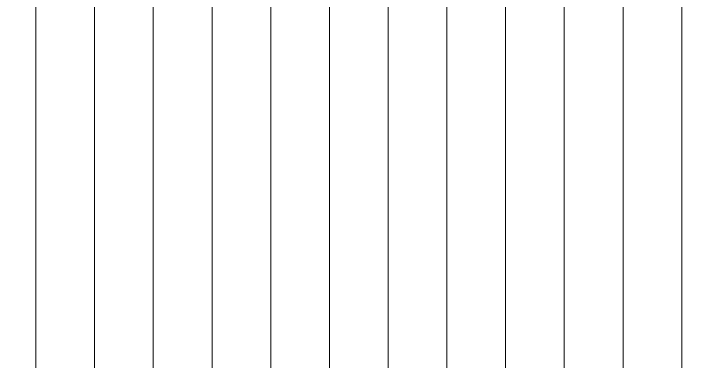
# Model space of a CAD drawing. Header units: metres. Extents: x 678805 to 1359287, y 2747329 to 5497370.
# Drawn here: x 679892.649 to 679894.845, y 2748655.263 to 2748656.371 of the extents above; entities that cross this region are included whole.
import ezdxf

# ---------------------------------------------------------------- set-up
doc = ezdxf.new("R2010")
doc.units = ezdxf.units.M
doc.linetypes.add('XREF_MON_SFT_TREES$0$HIDDEN', pattern=[0.375, 0.25, -0.125])
for name, color, linetype in [('00_XREF_MON_HSC_PAVEMENT', 7, 'Continuous'), ('00_XREF_TWQ_SFT_TREES', 7, 'Continuous'), ('XREF_MON_SFT_TREES$0$SL_TREE_CANOPY', 251, 'XREF_MON_SFT_TREES$0$HIDDEN')]:
    doc.layers.add(name, color=color, linetype=linetype)
doc.layers.add('XREF_MON_HSC_PAVEMENT$0$03-TR-Pavement_01_Compacted Ground', color=7, linetype='Continuous', lineweight=5, true_color=0x5a4f30)
doc.layers.add('XREF_MON_SFT_TREES$0$SL_TREE_ACACIA_GERRARDII', color=7, linetype='Continuous', true_color=0x4c4c00)
doc.layers.add('XREF_MON_SFT_TREES$0$SL_TREE_ACACIA_NILOTICA', color=7, linetype='Continuous', true_color=0x264d00)
doc.layers.get('XREF_MON_SFT_TREES$0$SL_TREE_ACACIA_GERRARDII').off()
doc.layers.get('XREF_MON_SFT_TREES$0$SL_TREE_ACACIA_NILOTICA').off()

# ---------------------------------------------------------------- blocks, each defined once
blk = doc.blocks.new('XREF_MON_SFT_TREES$0$Acacia_nilotica')
at = {"layer": 'XREF_MON_SFT_TREES$0$SL_TREE_CANOPY', "linetype": 'XREF_MON_SFT_TREES$0$HIDDEN'}
blk.add_circle((0, 0), 4, dxfattribs=at)
blk = doc.blocks.new('XREF_MON_SFT_TREES$0$Acacia_gerrardii_1')
at = {"layer": 'XREF_MON_SFT_TREES$0$SL_TREE_CANOPY'}
blk.add_ellipse((0, 0), major_axis=(-2.9946, -1.7217), ratio=0.760082, dxfattribs=at)
blk = doc.blocks.new('XREF_MON_SFT_TREES')
at = {"layer": 'XREF_MON_SFT_TREES$0$SL_TREE_ACACIA_GERRARDII', "rotation": 25.44812939262281}
blk.add_blockref('XREF_MON_SFT_TREES$0$Acacia_gerrardii_1', (679892.4909, 2748656.3124), dxfattribs=at)
at = {"layer": 'XREF_MON_SFT_TREES$0$SL_TREE_ACACIA_NILOTICA', "rotation": 25.44812939262281}
blk.add_blockref('XREF_MON_SFT_TREES$0$Acacia_nilotica', (679888.8479, 2748653.7073), dxfattribs=at)
blk = doc.blocks.new('XREF_MON_HSC_PAVEMENT')
at = {"layer": 'XREF_MON_HSC_PAVEMENT$0$03-TR-Pavement_01_Compacted Ground', "linetype": 'Continuous'}
h = blk.add_hatch(dxfattribs=at)
h.set_pattern_fill('ANSI31', color=256, scale=0.059, angle=45)
h.set_pattern_definition([(90, (652974.11672, 2717198.73223), (-0.187325, 0), [])])
h.paths.add_polyline_path([(679891.0161, 2748657.152), (679891.9899, 2748654.2024), (679897.9907, 2748656.1835), (679901.3202, 2748646.0992), (679923.8852, 2748656.8071), (679920.551, 2748666.9064)])

msp = doc.modelspace()

# ---------------------------------------------------------------- block references
at = {"layer": '00_XREF_MON_HSC_PAVEMENT'}
msp.add_blockref('XREF_MON_HSC_PAVEMENT', (0, 0), dxfattribs=at)
at = {"layer": '00_XREF_TWQ_SFT_TREES'}
msp.add_blockref('XREF_MON_SFT_TREES', (0, 0), dxfattribs=at)

doc.saveas('drawing.dxf')
